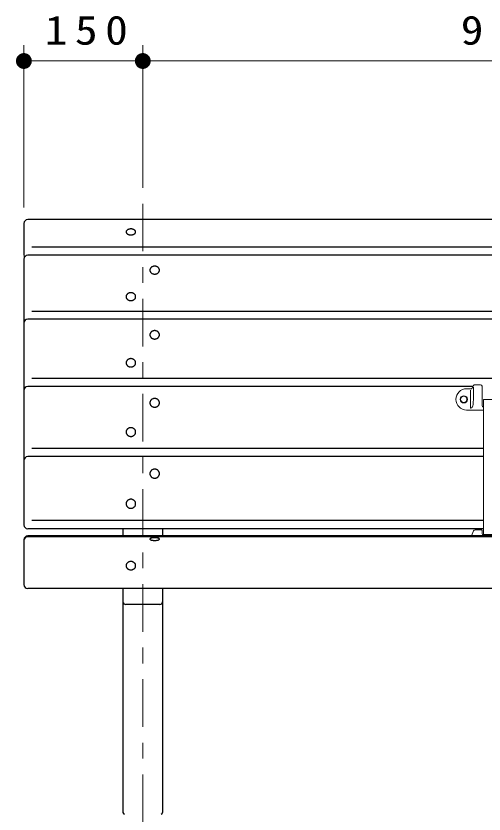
# Model space of a CAD drawing. Units: millimetres on the paper, scale 1:20. Extents: x -365 to 12, y -47 to 257.
# Drawn here: x -284 to -254.5, y 104.1 to 154.4 of the extents above; entities that cross this region are included whole.
import ezdxf

# ---------------------------------------------------------------- set-up
doc = ezdxf.new("R2010")
doc.units = ezdxf.units.MM
doc.linetypes.add('USER2', pattern=[6, 3, -1, 1, -1])
doc.layers.add('LY_1', color=7, linetype='Continuous', lineweight=25)
doc.styles.add('ＭＳ ゴシック', font='')
doc.styles.get('ＭＳ ゴシック').set_extended_font_data('MS Gothic')

# ---------------------------------------------------------------- blocks, each defined once
blk = doc.blocks.new('filled_dot')
at = {"color": 0, "linetype": 'Continuous', "lineweight": -2, "const_width": 1.25}
blk.add_lwpolyline([(-0.625, 0, 1), (0.625, 0, 1)], format="xyb", close=True, dxfattribs=at)

msp = doc.modelspace()

# ---------------------------------------------------------------- linework, layer by layer
at = {"layer": 'LY_1', "lineweight": 13}
for p, q in [((-283.479, 142.336), (-283.479, 152.586)), ((-275.979, 143.586), (-275.979, 152.586)), ((-283.479, 151.586), (-275.979, 151.586)), ((-275.979, 151.586), (-230.979, 151.586))]:
    msp.add_line(p, q, dxfattribs=at)
at = {"layer": 'LY_1', "linetype": 'USER2', "lineweight": 13}
msp.add_line((-275.978, 142.586), (-275.978, 86.07), dxfattribs=at)
at = {"layer": 'LY_1'}
for p, q in [((-253.478, 141.586), (-283.229, 141.586)), ((-283.478, 141.336), (-283.478, 139.35)), ((-253.478, 139.845), (-282.979, 139.845)), ((-283.478, 139.086), (-283.478, 135.056)), ((-253.478, 139.336), (-283.228, 139.336)), ((-253.478, 135.778), (-282.979, 135.778)), ((-283.478, 135.056), (-283.478, 130.81)), ((-253.478, 135.306), (-283.228, 135.306)), ((-253.478, 131.555), (-282.979, 131.555)), ((-255.148, 131.06), (-283.228, 131.06)), ((-283.478, 130.81), (-283.478, 126.379)), ((-254.478, 127.144), (-282.979, 127.144)), ((-283.478, 126.379), (-283.478, 122.327)), ((-254.478, 126.629), (-283.228, 126.629)), ((-254.478, 122.592), (-282.979, 122.592)), ((-254.478, 122.077), (-283.229, 122.077)), ((-277.228, 122.077), (-277.228, 121.632)), ((-274.728, 122.077), (-274.728, 121.632)), ((-283.478, 121.382), (-283.478, 118.559)), ((-253.478, 121.632), (-283.229, 121.632)), ((-253.478, 121.58), (-283.229, 121.58)), ((-253.478, 118.309), (-283.229, 118.309)), ((-277.228, 118.309), (-277.228, 104.186)), ((-274.728, 118.309), (-274.728, 104.186)), ((-274.904, 117.301), (-277.054, 117.301))]:
    msp.add_line(p, q, dxfattribs=at)
at = {"layer": 'LY_1', "color": 140, "lineweight": 13}
for p, q in [((-255.553, 130.916), (-255.239, 130.916)), ((-255.217, 130.929), (-255.12, 131.113)), ((-255.114, 130.591), (-255.114, 131.008)), ((-254.674, 131.166), (-255.031, 131.166)), ((-254.574, 131.066), (-254.574, 129.824)), ((-255.31, 129.678), (-255.31, 130.815)), ((-254.478, 121.713), (-254.478, 130.24)), ((-254.478, 130.24), (-252.478, 130.24)), ((-254.478, 129.566), (-255.553, 129.566)), ((-254.478, 129.774), (-254.524, 129.774)), ((-255.116, 121.946), (-255.235, 121.632)), ((-255.023, 122.01), (-254.622, 122.01)), ((-254.561, 121.76), (-254.572, 121.963)), ((-254.511, 121.713), (-253.478, 121.713))]:
    msp.add_line(p, q, dxfattribs=at)
at = {"layer": 'LY_1'}
for points in [[(-277.029, 140.803), (-277.027, 140.787), (-277.024, 140.771), (-277.018, 140.755), (-277.01, 140.739), (-277, 140.724), (-276.988, 140.709), (-276.974, 140.696), (-276.958, 140.683), (-276.941, 140.67), (-276.921, 140.659), (-276.901, 140.649), (-276.879, 140.641), (-276.855, 140.633), (-276.831, 140.627), (-276.806, 140.622), (-276.781, 140.618), (-276.755, 140.616), (-276.729, 140.615), (-276.702, 140.616), (-276.676, 140.618), (-276.651, 140.622), (-276.626, 140.627), (-276.602, 140.633), (-276.579, 140.641), (-276.556, 140.649), (-276.536, 140.659), (-276.516, 140.67), (-276.499, 140.683), (-276.483, 140.696), (-276.469, 140.709), (-276.457, 140.724), (-276.447, 140.739), (-276.439, 140.755), (-276.433, 140.771), (-276.43, 140.787), (-276.429, 140.803), (-276.43, 140.82), (-276.433, 140.836), (-276.439, 140.852), (-276.447, 140.868), (-276.457, 140.883), (-276.469, 140.897), (-276.483, 140.911), (-276.499, 140.924), (-276.516, 140.936), (-276.536, 140.947), (-276.556, 140.957), (-276.579, 140.966), (-276.602, 140.974), (-276.626, 140.98), (-276.651, 140.985), (-276.676, 140.989), (-276.702, 140.991), (-276.729, 140.991), (-276.755, 140.991), (-276.781, 140.989), (-276.806, 140.985), (-276.831, 140.98), (-276.855, 140.974), (-276.879, 140.966), (-276.901, 140.957), (-276.921, 140.947), (-276.941, 140.936), (-276.958, 140.924), (-276.974, 140.911), (-276.988, 140.897), (-277, 140.883), (-277.01, 140.868), (-277.018, 140.852), (-277.024, 140.836), (-277.027, 140.82)], [(-275.529, 138.394), (-275.527, 138.372), (-275.524, 138.35), (-275.518, 138.329), (-275.51, 138.308), (-275.5, 138.288), (-275.488, 138.268), (-275.474, 138.25), (-275.458, 138.232), (-275.441, 138.216), (-275.421, 138.202), (-275.401, 138.188), (-275.379, 138.176), (-275.355, 138.166), (-275.331, 138.158), (-275.306, 138.151), (-275.281, 138.147), (-275.255, 138.144), (-275.229, 138.143), (-275.202, 138.144), (-275.176, 138.147), (-275.151, 138.151), (-275.126, 138.158), (-275.102, 138.166), (-275.079, 138.176), (-275.056, 138.188), (-275.036, 138.202), (-275.016, 138.216), (-274.999, 138.232), (-274.983, 138.25), (-274.969, 138.268), (-274.957, 138.288), (-274.947, 138.308), (-274.939, 138.329), (-274.933, 138.35), (-274.93, 138.372), (-274.929, 138.394), (-274.93, 138.416), (-274.933, 138.437), (-274.939, 138.459), (-274.947, 138.48), (-274.957, 138.5), (-274.969, 138.519), (-274.983, 138.538), (-274.999, 138.555), (-275.016, 138.571), (-275.036, 138.586), (-275.056, 138.6), (-275.079, 138.611), (-275.102, 138.621), (-275.126, 138.63), (-275.151, 138.636), (-275.176, 138.641), (-275.202, 138.644), (-275.229, 138.645), (-275.255, 138.644), (-275.281, 138.641), (-275.306, 138.636), (-275.331, 138.63), (-275.355, 138.621), (-275.379, 138.611), (-275.401, 138.6), (-275.421, 138.586), (-275.441, 138.571), (-275.458, 138.555), (-275.474, 138.538), (-275.488, 138.519), (-275.5, 138.5), (-275.51, 138.48), (-275.518, 138.459), (-275.524, 138.437), (-275.527, 138.416)], [(-277.029, 136.72), (-277.027, 136.698), (-277.024, 136.676), (-277.018, 136.655), (-277.01, 136.634), (-277, 136.614), (-276.988, 136.594), (-276.974, 136.576), (-276.958, 136.558), (-276.941, 136.542), (-276.921, 136.527), (-276.901, 136.514), (-276.879, 136.502), (-276.855, 136.492), (-276.831, 136.484), (-276.806, 136.477), (-276.781, 136.472), (-276.755, 136.47), (-276.729, 136.469), (-276.702, 136.47), (-276.676, 136.472), (-276.651, 136.477), (-276.626, 136.484), (-276.602, 136.492), (-276.579, 136.502), (-276.556, 136.514), (-276.536, 136.527), (-276.516, 136.542), (-276.499, 136.558), (-276.483, 136.576), (-276.469, 136.594), (-276.457, 136.614), (-276.447, 136.634), (-276.439, 136.655), (-276.433, 136.676), (-276.43, 136.698), (-276.429, 136.72), (-276.43, 136.742), (-276.433, 136.763), (-276.439, 136.785), (-276.447, 136.806), (-276.457, 136.826), (-276.469, 136.845), (-276.483, 136.864), (-276.499, 136.881), (-276.516, 136.897), (-276.536, 136.912), (-276.556, 136.925), (-276.579, 136.937), (-276.602, 136.947), (-276.626, 136.956), (-276.651, 136.962), (-276.676, 136.967), (-276.702, 136.97), (-276.729, 136.971), (-276.755, 136.97), (-276.781, 136.967), (-276.806, 136.962), (-276.831, 136.956), (-276.855, 136.947), (-276.879, 136.937), (-276.901, 136.925), (-276.921, 136.912), (-276.941, 136.897), (-276.958, 136.881), (-276.974, 136.864), (-276.988, 136.845), (-277, 136.826), (-277.01, 136.806), (-277.018, 136.785), (-277.024, 136.763), (-277.027, 136.742)], [(-275.529, 134.313), (-275.527, 134.29), (-275.524, 134.267), (-275.518, 134.245), (-275.51, 134.222), (-275.5, 134.201), (-275.488, 134.181), (-275.474, 134.161), (-275.458, 134.143), (-275.441, 134.126), (-275.421, 134.11), (-275.401, 134.096), (-275.379, 134.084), (-275.355, 134.073), (-275.331, 134.064), (-275.306, 134.057), (-275.281, 134.052), (-275.255, 134.049), (-275.229, 134.048), (-275.202, 134.049), (-275.176, 134.052), (-275.151, 134.057), (-275.126, 134.064), (-275.102, 134.073), (-275.079, 134.084), (-275.056, 134.096), (-275.036, 134.11), (-275.016, 134.126), (-274.999, 134.143), (-274.983, 134.161), (-274.969, 134.181), (-274.957, 134.201), (-274.947, 134.222), (-274.939, 134.245), (-274.933, 134.267), (-274.93, 134.29), (-274.929, 134.313), (-274.93, 134.336), (-274.933, 134.359), (-274.939, 134.382), (-274.947, 134.404), (-274.957, 134.425), (-274.969, 134.445), (-274.983, 134.465), (-274.999, 134.483), (-275.016, 134.5), (-275.036, 134.516), (-275.056, 134.53), (-275.079, 134.542), (-275.102, 134.553), (-275.126, 134.562), (-275.151, 134.569), (-275.176, 134.574), (-275.202, 134.577), (-275.229, 134.578), (-275.255, 134.577), (-275.281, 134.574), (-275.306, 134.569), (-275.331, 134.562), (-275.355, 134.553), (-275.379, 134.542), (-275.401, 134.53), (-275.421, 134.516), (-275.441, 134.5), (-275.458, 134.483), (-275.474, 134.465), (-275.488, 134.445), (-275.5, 134.425), (-275.51, 134.404), (-275.518, 134.382), (-275.524, 134.359), (-275.527, 134.336)], [(-277.029, 132.548), (-277.027, 132.525), (-277.024, 132.502), (-277.018, 132.479), (-277.01, 132.457), (-277, 132.436), (-276.988, 132.415), (-276.974, 132.396), (-276.958, 132.378), (-276.941, 132.36), (-276.921, 132.345), (-276.901, 132.331), (-276.879, 132.318), (-276.855, 132.308), (-276.831, 132.299), (-276.806, 132.292), (-276.781, 132.287), (-276.755, 132.284), (-276.729, 132.283), (-276.702, 132.284), (-276.676, 132.287), (-276.651, 132.292), (-276.626, 132.299), (-276.602, 132.308), (-276.579, 132.318), (-276.556, 132.331), (-276.536, 132.345), (-276.516, 132.36), (-276.499, 132.378), (-276.483, 132.396), (-276.469, 132.415), (-276.457, 132.436), (-276.447, 132.457), (-276.439, 132.479), (-276.433, 132.502), (-276.43, 132.525), (-276.429, 132.548), (-276.43, 132.571), (-276.433, 132.594), (-276.439, 132.616), (-276.447, 132.638), (-276.457, 132.66), (-276.469, 132.68), (-276.483, 132.7), (-276.499, 132.718), (-276.516, 132.735), (-276.536, 132.751), (-276.556, 132.765), (-276.579, 132.777), (-276.602, 132.788), (-276.626, 132.797), (-276.651, 132.803), (-276.676, 132.808), (-276.702, 132.812), (-276.729, 132.813), (-276.755, 132.812), (-276.781, 132.808), (-276.806, 132.803), (-276.831, 132.797), (-276.855, 132.788), (-276.879, 132.777), (-276.901, 132.765), (-276.921, 132.751), (-276.941, 132.735), (-276.958, 132.718), (-276.974, 132.7), (-276.988, 132.68), (-277, 132.66), (-277.01, 132.638), (-277.018, 132.616), (-277.024, 132.594), (-277.027, 132.571)], [(-275.529, 130.023), (-275.527, 129.999), (-275.524, 129.975), (-275.518, 129.952), (-275.51, 129.929), (-275.5, 129.906), (-275.488, 129.885), (-275.474, 129.865), (-275.458, 129.846), (-275.441, 129.828), (-275.421, 129.812), (-275.401, 129.797), (-275.379, 129.784), (-275.355, 129.773), (-275.331, 129.764), (-275.306, 129.756), (-275.281, 129.751), (-275.255, 129.748), (-275.229, 129.747), (-275.202, 129.748), (-275.176, 129.751), (-275.151, 129.756), (-275.126, 129.764), (-275.102, 129.773), (-275.079, 129.784), (-275.056, 129.797), (-275.036, 129.812), (-275.016, 129.828), (-274.999, 129.846), (-274.983, 129.865), (-274.969, 129.885), (-274.957, 129.906), (-274.947, 129.929), (-274.939, 129.952), (-274.933, 129.975), (-274.93, 129.999), (-274.929, 130.023), (-274.93, 130.047), (-274.933, 130.071), (-274.939, 130.095), (-274.947, 130.118), (-274.957, 130.14), (-274.969, 130.161), (-274.983, 130.182), (-274.999, 130.201), (-275.016, 130.219), (-275.036, 130.235), (-275.056, 130.25), (-275.079, 130.263), (-275.102, 130.274), (-275.126, 130.283), (-275.151, 130.29), (-275.176, 130.295), (-275.202, 130.299), (-275.229, 130.3), (-275.255, 130.299), (-275.281, 130.295), (-275.306, 130.29), (-275.331, 130.283), (-275.355, 130.274), (-275.379, 130.263), (-275.401, 130.25), (-275.421, 130.235), (-275.441, 130.219), (-275.458, 130.201), (-275.474, 130.182), (-275.488, 130.161), (-275.5, 130.14), (-275.51, 130.118), (-275.518, 130.095), (-275.524, 130.071), (-275.527, 130.047)], [(-277.029, 128.181), (-277.027, 128.157), (-277.024, 128.133), (-277.018, 128.109), (-277.01, 128.086), (-277, 128.064), (-276.988, 128.043), (-276.974, 128.022), (-276.958, 128.003), (-276.941, 127.985), (-276.921, 127.969), (-276.901, 127.954), (-276.879, 127.942), (-276.855, 127.93), (-276.831, 127.921), (-276.806, 127.914), (-276.781, 127.909), (-276.755, 127.906), (-276.729, 127.904), (-276.702, 127.906), (-276.676, 127.909), (-276.651, 127.914), (-276.626, 127.921), (-276.602, 127.93), (-276.579, 127.942), (-276.556, 127.954), (-276.536, 127.969), (-276.516, 127.985), (-276.499, 128.003), (-276.483, 128.022), (-276.469, 128.043), (-276.457, 128.064), (-276.447, 128.086), (-276.439, 128.109), (-276.433, 128.133), (-276.43, 128.157), (-276.429, 128.181), (-276.43, 128.205), (-276.433, 128.229), (-276.439, 128.252), (-276.447, 128.275), (-276.457, 128.298), (-276.469, 128.319), (-276.483, 128.339), (-276.499, 128.358), (-276.516, 128.376), (-276.536, 128.393), (-276.556, 128.407), (-276.579, 128.42), (-276.602, 128.431), (-276.626, 128.441), (-276.651, 128.448), (-276.676, 128.453), (-276.702, 128.456), (-276.729, 128.457), (-276.755, 128.456), (-276.781, 128.453), (-276.806, 128.448), (-276.831, 128.441), (-276.855, 128.431), (-276.879, 128.42), (-276.901, 128.407), (-276.921, 128.393), (-276.941, 128.376), (-276.958, 128.358), (-276.974, 128.339), (-276.988, 128.319), (-277, 128.298), (-277.01, 128.275), (-277.018, 128.252), (-277.024, 128.229), (-277.027, 128.205)], [(-275.529, 125.556), (-275.527, 125.532), (-275.524, 125.507), (-275.518, 125.483), (-275.51, 125.459), (-275.5, 125.436), (-275.488, 125.414), (-275.474, 125.393), (-275.458, 125.373), (-275.441, 125.355), (-275.421, 125.338), (-275.401, 125.323), (-275.379, 125.31), (-275.355, 125.298), (-275.331, 125.289), (-275.306, 125.281), (-275.281, 125.276), (-275.255, 125.272), (-275.229, 125.271), (-275.202, 125.272), (-275.176, 125.276), (-275.151, 125.281), (-275.126, 125.289), (-275.102, 125.298), (-275.079, 125.31), (-275.056, 125.323), (-275.036, 125.338), (-275.016, 125.355), (-274.999, 125.373), (-274.983, 125.393), (-274.969, 125.414), (-274.957, 125.436), (-274.947, 125.459), (-274.939, 125.483), (-274.933, 125.507), (-274.93, 125.532), (-274.929, 125.556), (-274.93, 125.581), (-274.933, 125.606), (-274.939, 125.63), (-274.947, 125.654), (-274.957, 125.677), (-274.969, 125.699), (-274.983, 125.72), (-274.999, 125.74), (-275.016, 125.758), (-275.036, 125.775), (-275.056, 125.79), (-275.079, 125.803), (-275.102, 125.815), (-275.126, 125.824), (-275.151, 125.832), (-275.176, 125.837), (-275.202, 125.84), (-275.229, 125.841), (-275.255, 125.84), (-275.281, 125.837), (-275.306, 125.832), (-275.331, 125.824), (-275.355, 125.815), (-275.379, 125.803), (-275.401, 125.79), (-275.421, 125.775), (-275.441, 125.758), (-275.458, 125.74), (-275.474, 125.72), (-275.488, 125.699), (-275.5, 125.677), (-275.51, 125.654), (-275.518, 125.63), (-275.524, 125.606), (-275.527, 125.581)], [(-277.029, 123.657), (-277.027, 123.632), (-277.024, 123.607), (-277.018, 123.583), (-277.01, 123.559), (-277, 123.536), (-276.988, 123.514), (-276.974, 123.493), (-276.958, 123.473), (-276.941, 123.455), (-276.921, 123.438), (-276.901, 123.423), (-276.879, 123.41), (-276.855, 123.398), (-276.831, 123.389), (-276.806, 123.381), (-276.781, 123.376), (-276.755, 123.373), (-276.729, 123.372), (-276.702, 123.373), (-276.676, 123.376), (-276.651, 123.381), (-276.626, 123.389), (-276.602, 123.398), (-276.579, 123.41), (-276.556, 123.423), (-276.536, 123.438), (-276.516, 123.455), (-276.499, 123.473), (-276.483, 123.493), (-276.469, 123.514), (-276.457, 123.536), (-276.447, 123.559), (-276.439, 123.583), (-276.433, 123.607), (-276.43, 123.632), (-276.429, 123.657), (-276.43, 123.681), (-276.433, 123.706), (-276.439, 123.73), (-276.447, 123.754), (-276.457, 123.777), (-276.469, 123.799), (-276.483, 123.82), (-276.499, 123.84), (-276.516, 123.858), (-276.536, 123.875), (-276.556, 123.89), (-276.579, 123.903), (-276.602, 123.915), (-276.626, 123.924), (-276.651, 123.932), (-276.676, 123.937), (-276.702, 123.941), (-276.729, 123.942), (-276.755, 123.941), (-276.781, 123.937), (-276.806, 123.932), (-276.831, 123.924), (-276.855, 123.915), (-276.879, 123.903), (-276.901, 123.89), (-276.921, 123.875), (-276.941, 123.858), (-276.958, 123.84), (-276.974, 123.82), (-276.988, 123.799), (-277, 123.777), (-277.01, 123.754), (-277.018, 123.73), (-277.024, 123.706), (-277.027, 123.681)], [(-275.529, 121.43), (-275.527, 121.422), (-275.524, 121.415), (-275.518, 121.407), (-275.51, 121.4), (-275.5, 121.394), (-275.488, 121.387), (-275.474, 121.381), (-275.458, 121.375), (-275.441, 121.369), (-275.421, 121.364), (-275.401, 121.36), (-275.379, 121.356), (-275.355, 121.352), (-275.331, 121.349), (-275.306, 121.347), (-275.281, 121.346), (-275.255, 121.345), (-275.229, 121.344), (-275.202, 121.345), (-275.176, 121.346), (-275.151, 121.347), (-275.126, 121.349), (-275.102, 121.352), (-275.079, 121.356), (-275.056, 121.36), (-275.036, 121.364), (-275.016, 121.369), (-274.999, 121.375), (-274.983, 121.381), (-274.969, 121.387), (-274.957, 121.394), (-274.947, 121.4), (-274.939, 121.407), (-274.933, 121.415), (-274.93, 121.422), (-274.929, 121.43), (-274.93, 121.437), (-274.933, 121.444), (-274.939, 121.452), (-274.947, 121.459), (-274.957, 121.466), (-274.969, 121.472), (-274.983, 121.478), (-274.999, 121.484), (-275.016, 121.49), (-275.036, 121.495), (-275.056, 121.499), (-275.079, 121.503), (-275.102, 121.507), (-275.126, 121.51), (-275.151, 121.512), (-275.176, 121.513), (-275.202, 121.514), (-275.229, 121.515), (-275.255, 121.514), (-275.281, 121.513), (-275.306, 121.512), (-275.331, 121.51), (-275.355, 121.507), (-275.379, 121.503), (-275.401, 121.499), (-275.421, 121.495), (-275.441, 121.49), (-275.458, 121.484), (-275.474, 121.478), (-275.488, 121.472), (-275.5, 121.466), (-275.51, 121.459), (-275.518, 121.452), (-275.524, 121.444), (-275.527, 121.437)], [(-277.029, 119.75), (-277.027, 119.727), (-277.024, 119.704), (-277.018, 119.682), (-277.01, 119.66), (-277, 119.638), (-276.988, 119.618), (-276.974, 119.599), (-276.958, 119.58), (-276.941, 119.563), (-276.921, 119.548), (-276.901, 119.534), (-276.879, 119.522), (-276.855, 119.511), (-276.831, 119.502), (-276.806, 119.495), (-276.781, 119.49), (-276.755, 119.487), (-276.729, 119.486), (-276.702, 119.487), (-276.676, 119.49), (-276.651, 119.495), (-276.626, 119.502), (-276.602, 119.511), (-276.579, 119.522), (-276.556, 119.534), (-276.536, 119.548), (-276.516, 119.563), (-276.499, 119.58), (-276.483, 119.599), (-276.469, 119.618), (-276.457, 119.638), (-276.447, 119.66), (-276.439, 119.682), (-276.433, 119.704), (-276.43, 119.727), (-276.429, 119.75), (-276.43, 119.773), (-276.433, 119.796), (-276.439, 119.818), (-276.447, 119.84), (-276.457, 119.861), (-276.469, 119.882), (-276.483, 119.901), (-276.499, 119.919), (-276.516, 119.936), (-276.536, 119.952), (-276.556, 119.966), (-276.579, 119.978), (-276.602, 119.989), (-276.626, 119.998), (-276.651, 120.005), (-276.676, 120.01), (-276.702, 120.013), (-276.729, 120.014), (-276.755, 120.013), (-276.781, 120.01), (-276.806, 120.005), (-276.831, 119.998), (-276.855, 119.989), (-276.879, 119.978), (-276.901, 119.966), (-276.921, 119.952), (-276.941, 119.936), (-276.958, 119.919), (-276.974, 119.901), (-276.988, 119.882), (-277, 119.861), (-277.01, 119.84), (-277.018, 119.818), (-277.024, 119.796), (-277.027, 119.773)]]:
    msp.add_lwpolyline(points, close=True, dxfattribs=at)
at = {"layer": 'LY_1', "color": 140, "lineweight": 13}
msp.add_lwpolyline([(-255.31, 129.678), (-255.273, 129.696), (-255.238, 129.719), (-255.208, 129.746), (-255.183, 129.779), (-255.165, 129.815), (-255.153, 129.858), (-255.145, 129.906), (-255.14, 129.962), (-255.135, 130.031), (-255.131, 130.107), (-255.127, 130.187), (-255.124, 130.269), (-255.121, 130.349), (-255.119, 130.424), (-255.118, 130.493), (-255.116, 130.551), (-255.115, 130.597), (-255.115, 130.626), (-255.115, 130.637), (-255.114, 130.626), (-255.114, 130.591)], dxfattribs=at)
at = {"layer": 'LY_1', "lineweight": 13}
msp.add_circle((-255.728, 130.241), 0.225, dxfattribs=at)
at = {"layer": 'LY_1', "color": 140, "lineweight": 13}
msp.add_circle((-255.728, 130.241), 0.2, dxfattribs=at)
at = {"layer": 'LY_1'}
for centre, radius, start, end in [((-283.228, 141.336), 0.25, 90, 180), ((-283.228, 139.35), 0.25, 180, 211.8804), ((-283.228, 139.086), 0.25, 90, 180), ((-283.228, 135.056), 0.25, 90, 180), ((-283.228, 130.81), 0.25, 90, 180), ((-283.228, 126.379), 0.25, 90, 180), ((-283.228, 122.327), 0.25, 180, 270), ((-283.228, 121.382), 0.25, 90, 180), ((-283.228, 121.33), 0.25, 90, 180), ((-283.228, 118.559), 0.25, 180, 270), ((-277.053, 117.476), 0.175, 180, 270), ((-274.903, 117.476), 0.175, 270, 0), ((-277.129, 104.186), 0.1, 180, 270), ((-274.829, 104.186), 0.1, 270, 0)]:
    msp.add_arc(centre, radius, start, end, dxfattribs=at)
at = {"layer": 'LY_1', "color": 140, "lineweight": 13}
for centre, radius, start, end in [((-255.553, 130.241), 0.675, 90, 270), ((-255.239, 130.941), 0.025, 270, 332.1325), ((-255.031, 131.066), 0.1, 90, 152.1325), ((-254.674, 131.066), 0.1, 0, 90), ((-254.524, 129.824), 0.05, 180, 270), ((-255.023, 121.91), 0.1, 90, 159.2031), ((-254.622, 121.96), 0.05, 3, 90), ((-254.511, 121.763), 0.05, 183, 270)]:
    msp.add_arc(centre, radius, start, end, dxfattribs=at)

# ---------------------------------------------------------------- block references
at = {"layer": 'LY_1', "lineweight": 13, "xscale": 0.4, "yscale": 0.4}
for p in [(-283.479, 151.586), (-275.979, 151.586)]:
    msp.add_blockref('filled_dot', p, dxfattribs=at)
at = {"layer": 'LY_1', "lineweight": 13, "xscale": 0.4, "yscale": 0.4, "rotation": 180}
msp.add_blockref('filled_dot', (-275.979, 151.586), dxfattribs=at)

# ---------------------------------------------------------------- texts
at = {"layer": 'LY_1', "char_height": 1.833, "attachment_point": 8, "style": 'ＭＳ ゴシック'}
for s, insert in [('\\T1.33;\\W1.15;150', (-279.307, 152.586)), ('\\T1.33;\\W1.15;900', (-253.062, 152.586))]:
    msp.add_mtext(s, dxfattribs=dict(at, insert=insert))

doc.saveas('drawing.dxf')
